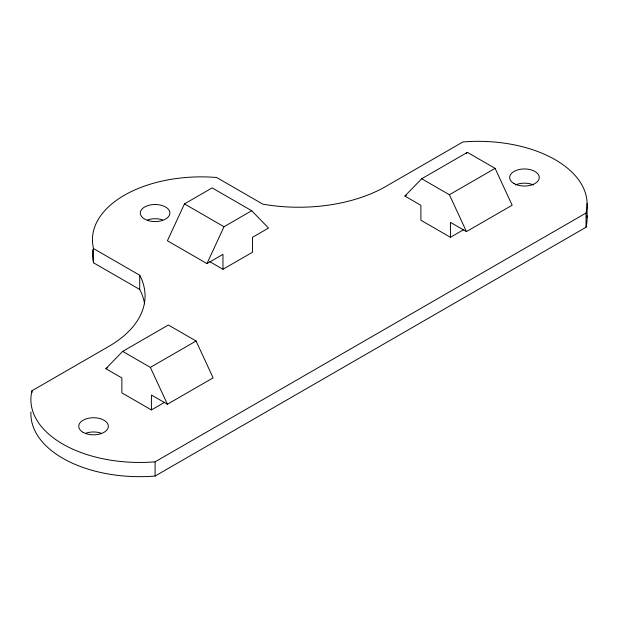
<?xml version="1.0" encoding="UTF-8"?>
<svg xmlns="http://www.w3.org/2000/svg" width="618" height="618" viewBox="0 0 618 618"><rect width="100%" height="100%" fill="white"/><g stroke="black" fill="none" stroke-linecap="round" stroke-linejoin="round"><path stroke-width="0.93" d="M222.967 269.278L252.515 252.221L252.515 237.289L268.513 228.05L251.704 210.73L212.159 187.903L184.458 203.894L167.416 240.765L206.96 263.592L222.967 254.353L222.967 269.278L209.78 261.669M206.96 263.592L224.002 226.729L251.704 210.73M151.41 409.935L121.862 392.878L121.862 377.946L105.856 368.707L122.665 351.387L168.366 325.006L196.068 340.997L213.117 377.868L167.416 404.249L151.41 395.01L151.41 409.935L164.705 402.264M450.437 237.289L420.889 220.232L420.889 205.307L404.883 196.06L421.7 178.749L467.401 152.36L495.103 168.359L512.144 205.222L466.443 231.603L450.437 222.364L450.437 237.289L463.732 229.618M466.049 153.751L467.401 152.36M31.981 392.639L31.981 390.746L108.93 346.319A123.33 71.201 0 0 0 139.714 275.234L93.542 248.583L93.542 262.797L139.714 289.456A123.33 71.201 0 0 1 144.566 303.817M105.856 368.707L107.517 367.749M404.883 196.06L406.551 195.103M122.665 351.387L150.367 367.386L196.068 340.997M421.7 178.749L449.402 194.74L495.103 168.359M31.981 390.746A108.822 62.827 0 0 0 155.103 461.824L586.019 213.04L586.019 227.254L155.103 476.038A108.822 62.827 0 0 1 30.939 411.997M184.458 203.894L224.002 226.729M449.402 194.74L466.443 231.603M150.367 367.386L167.416 404.249M587.1 203.361L587.1 217.575M155.103 461.824L155.103 476.038M139.714 275.234L139.714 289.456M586.019 213.04A108.822 62.827 0 0 0 462.897 141.962L385.949 186.381A123.33 71.201 0 0 1 262.828 204.156L216.663 177.497A108.822 62.827 0 0 0 93.542 248.583M587.015 215.813A108.822 62.827 0 0 1 586.019 227.254M93.542 262.797A108.822 62.827 0 0 1 92.708 249.595M515.443 184.936A14.801 8.544 0 0 1 533.465 184.936M86.141 433.102A14.801 8.544 0 0 1 100.943 433.102M147.702 219.853A14.801 8.544 0 0 1 162.503 219.853M147.702 220.441A14.801 8.544 0 0 0 169.904 213.04A14.801 8.544 0 0 0 147.702 205.639A14.801 8.544 0 0 0 147.702 220.441M83.082 432.33A14.801 8.544 0 0 0 107.841 428.498A14.801 8.544 0 0 0 89.71 418.031A14.801 8.544 0 0 0 83.082 432.33M513.991 183.538A14.801 8.544 0 0 0 538.749 179.714A14.801 8.544 0 0 0 520.626 169.247A14.801 8.544 0 0 0 513.991 183.538"/></g></svg>
